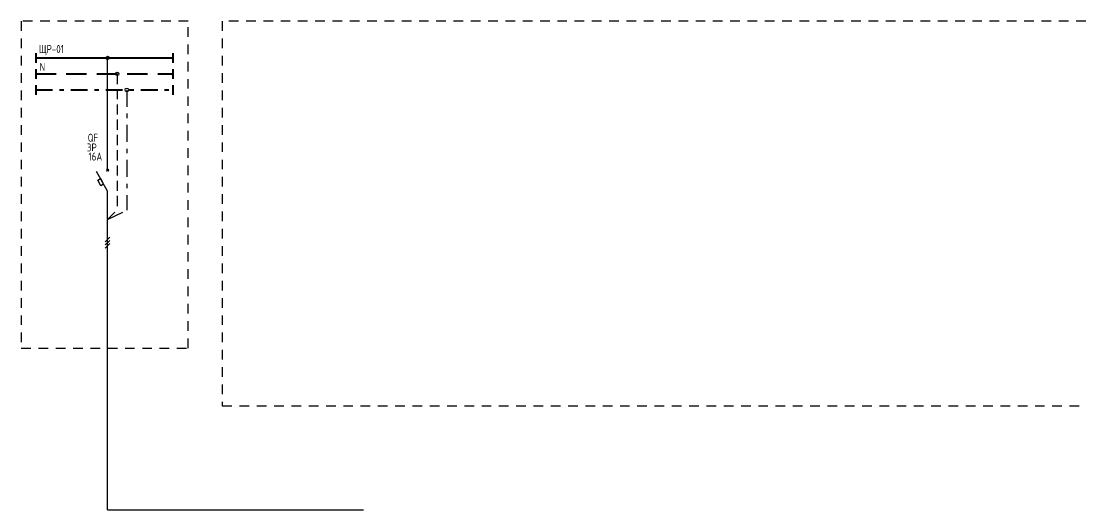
# Model space of a CAD drawing. Header units: millimetres. Extents: x -205 to 4435, y 0 to 4374.
# Drawn here: x 58.1 to 390.5, y 1667.1 to 1819.6 of the extents above; entities that cross this region are included whole.
import ezdxf
from ezdxf.enums import TextEntityAlignment as Align

# ---------------------------------------------------------------- set-up
doc = ezdxf.new("R2010")
doc.units = ezdxf.units.MM
for name, pattern in [('HIDDEN2', [4.7625, 3.175, -1.5875]), ('JIS_02_0.7', [1.35, 0.75, -0.6]), ('Штрихштриховая', [10.936111, 5.291667, -2.116667, 1.411111, -2.116667])]:
    doc.linetypes.add(name, pattern=pattern)
doc.styles.add('UNC_A', font='GOST2304A_0.ttf')
doc.styles.add('Unecom', font='GOST2304A_0.ttf', dxfattribs={"height": 2.5})

# ---------------------------------------------------------------- blocks, each defined once
blk = doc.blocks.new('*U102')
at = {"linetype": 'ByBlock', "lineweight": 40}
for points in [[(0, 1.5), (0, -1.5)], [(0, 0), (42.85, 0)], [(42.85, 1.5), (42.85, -1.5)], [(0, -3.5), (0, -6.5)], [(42.85, -3.5), (42.85, -6.5)]]:
    blk.add_lwpolyline(points, dxfattribs=at)
at = {"color": 4, "linetype": 'HIDDEN2', "lineweight": 40, "ltscale": 2}
blk.add_lwpolyline([(0, -5), (42.85, -5)], dxfattribs=at)
at = {"insert": (1.24, -1.57), "char_height": 2.5, "attachment_point": 1, "style": 'UNC_A'}
blk.add_mtext_dynamic_manual_height_columns('N', width=3.8436, gutter_width=12.5, heights=[0], dxfattribs=at)
at = {"style": 'UNC_A'}
blk.add_attdef('ЛИНИЯ', (1, 1.5), '', height=2.5, dxfattribs=at)
blk = doc.blocks.new('*U104')
at = {"lineweight": 25}
for p, q in [((-0.7, -0.71), (0.7, 0.71)), ((-0.7, -1.71), (0.7, -0.29)), ((-0.7, -2.71), (0.7, -1.29))]:
    blk.add_line(p, q, dxfattribs=at)
blk = doc.blocks.new('*U122')
for p, q in [((0, -36.27), (0, -1.22)), ((-0.35, -36.62), (0.35, -35.91)), ((0.35, -36.62), (-0.35, -35.91)), ((0, -42.79), (-3.51, -36.72)), ((0, -54.31), (0, -42.79))]:
    blk.add_line(p, q)
at = {"color": 4, "linetype": 'HIDDEN2'}
for p in [(3, -6.22), (0, -51.65)]:
    blk.add_line(p, (3, -48.65), dxfattribs=at)
blk.add_lwpolyline([(-2.12, -41.12), (-3.12, -39.39), (-2.25, -38.89), (-1.25, -40.62)], close=True)
for centre in [(0, -1.22), (3, -6.22)]:
    blk.add_circle(centre, 0.5)
at = {"insert": (-6.21, -24.9), "char_height": 2.5, "attachment_point": 1, "style": 'Unecom'}
blk.add_mtext_dynamic_manual_height_columns('\\pxql;QF', width=5.7065, gutter_width=12.5, heights=[4.37], dxfattribs=at)
at = {"style": 'Unecom'}
blk.add_attdef('N', (-3.15, -27.4), '', height=2.5, dxfattribs=at)
for tag, p in [('P', (-3.4, -30.43)), ('A', (-1.7, -33.28))]:
    blk.add_attdef(tag, text='', height=2.5, dxfattribs=at).set_placement(p, align=Align.RIGHT)

msp = doc.modelspace()

# ---------------------------------------------------------------- linework, layer by layer
at = {"linetype": 'JIS_02_0.7', "ltscale": 4}
for points in [[(110.16, 1819.56), (58.09, 1819.56), (58.09, 1717.53), (110.16, 1717.53), (110.16, 1819.56)], [(390.5, 1819.56), (120.87, 1819.56), (120.87, 1699.56), (390.5, 1699.56)]]:
    msp.add_lwpolyline(points, dxfattribs=at)
at = {"lineweight": 40}
for points in [[(62.58, 1799.64), (62.58, 1796.64)], [(105.43, 1799.64), (105.43, 1796.64)]]:
    msp.add_lwpolyline(points, dxfattribs=at)
at = {"color": 3, "linetype": 'Штрихштриховая', "lineweight": 40}
msp.add_lwpolyline([(62.58, 1798.14), (105.43, 1798.14)], dxfattribs=at)
at = {"color": 3, "linetype": 'Штрихштриховая'}
for points in [[(91.06, 1798.14), (91.06, 1760.61)], [(85.06, 1757.71), (91.06, 1760.61)]]:
    msp.add_lwpolyline(points, dxfattribs=at)
for points in [[(85, 1667.09), (85.06, 1755.05)], [(85, 1667.09), (165, 1667.09)]]:
    msp.add_lwpolyline(points)
at = {"color": 0, "linetype": 'ByBlock', "lineweight": -3}
msp.add_circle((91.06, 1798.14), 0.575, dxfattribs=at)

# ---------------------------------------------------------------- block references
msp.add_blockref('*U102', (62.58, 1808.14)).add_auto_attribs({'ЛИНИЯ': 'ЩР-01'})
at = {"color": 1}
ref = msp.add_blockref('*U122', (85.06, 1809.36), dxfattribs=at)
ref.add_attrib('P', '3P', dxfattribs={"height": 2.5, "style": 'Unecom'}).set_placement((81.66, 1778.92), align=Align.RIGHT)
ref.add_attrib('A', '16А', dxfattribs={"height": 2.5, "style": 'Unecom'}).set_placement((83.35, 1776.08), align=Align.RIGHT)
msp.add_blockref('*U104', (85, 1751.45))

doc.saveas('drawing.dxf')
